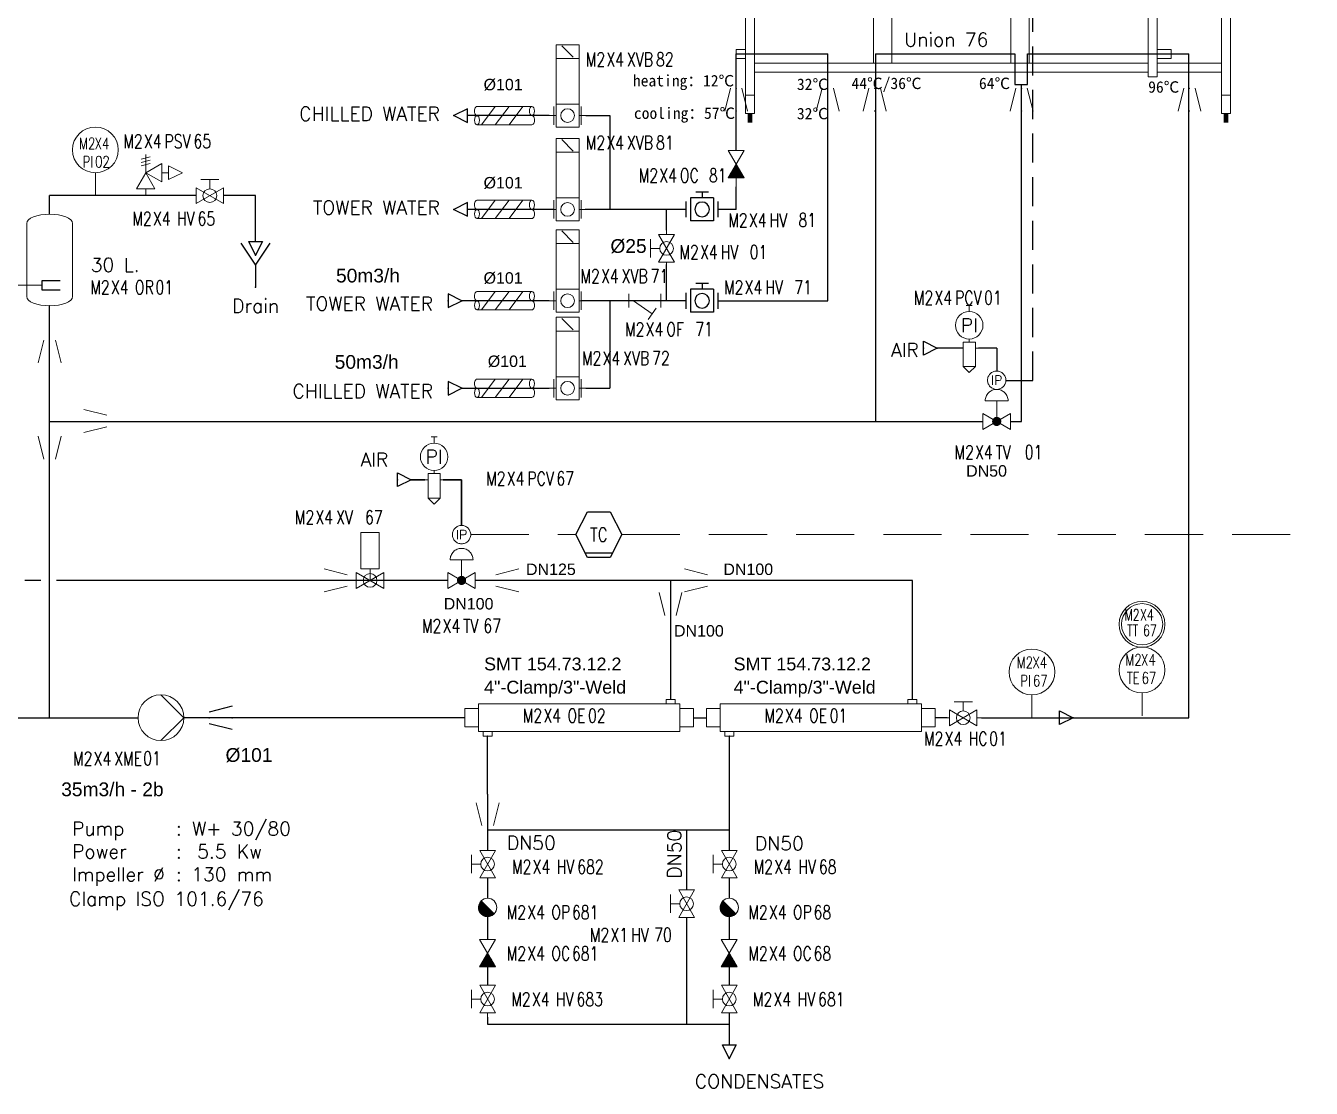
# Model space of a CAD drawing. Header units: inches. Extents: x 10149 to 11899, y 21917 to 23140.
# Drawn here: x 11034.2 to 11315.1, y 21917.2 to 22149.3 of the extents above; entities that cross this region are included whole.
import ezdxf
from ezdxf.enums import TextEntityAlignment as Align

# ---------------------------------------------------------------- set-up
doc = ezdxf.new("R2010")
doc.units = ezdxf.units.IN
doc.header["$MEASUREMENT"] = 0
for name, pattern in [('ACAD_ISO02W100', [15, 12, -3]), ('DASHED', [19.05, 12.7, -6.35]), ('DASHED2', [9.525, 6.35, -3.175])]:
    doc.linetypes.add(name, pattern=pattern)
for name, color, linetype, lineweight in [('11 Pipe Air Instrument', 3, 'Continuous', 30), ('31 Equipment', 7, 'Continuous', 9), ('32 Instruments Control Loop', 140, 'DASHED', 9), ('33 Instruments Labels', 7, 'Continuous', 9), ('40 TXT Data', 7, 'Continuous', 9), ('43 TXT English', 7, 'Continuous', 9), ('Other-material', 7, 'Continuous', 9)]:
    doc.layers.add(name, color=color, linetype=linetype, lineweight=lineweight)
for name, color, linetype in [('13 Pipe Water Hot', 161, 'Continuous'), ('14 Pipe Water Cold', 142, 'Continuous'), ('20 Pipe Steam Industrial', 231, 'Continuous'), ('60 TXT International', 7, 'Continuous'), ('DIAMETRE', 7, 'Continuous'), ('LIAISON INSTRUMENTATION', 140, 'DASHED2'), ('MATERIEL-DIVERS', 7, 'Continuous'), ('POMPES-PROCESS', 7, 'Continuous'), ('REPERES', 7, 'Continuous'), ('Steam pipe', 231, 'Continuous'), ('techn-data', 7, 'Continuous'), ('TEXTES', 7, 'Continuous'), ('TITRE', 7, 'Continuous'), ('TUYAUTERIE-AIR INSTRUMENT', 3, 'Continuous'), ('TUYAUTERIE-EAU', 5, 'Continuous'), ('TUYAUTERIE-PROCESS', 30, 'Continuous'), ('TUYAUTERIE-VAPEUR INDUSTRIELLE', 231, 'Continuous'), ('TXT_ENG', 7, 'Continuous'), ('TXT_FR', 7, 'Continuous'), ('VANNES', 7, 'Continuous')]:
    doc.layers.add(name, color=color, linetype=linetype)
doc.layers.get('REPERES').off()
doc.styles.add('ROMANS', font='ROMANS.SHX')
doc.styles.get("Standard").update_dxf_attribs({"font": 'arial.ttf'})

# ---------------------------------------------------------------- blocks, each defined once
blk = doc.blocks.new('FLE23-A')
at = {"color": 7}
for p, q in [((0, 1.5), (-3, 0)), ((-3, 0), (0, -1.5)), ((0, -1.5), (0, 1.5))]:
    blk.add_line(p, q, dxfattribs=at)
at = {"layer": 'MATERIEL-DIVERS', "color": 7, "extrusion": (-1, 0, 0)}
blk.add_point((-3, 0), dxfattribs=at)
at = {"layer": 'MATERIEL-DIVERS', "color": 2}
for p in [(-3, 0), (0, 0)]:
    blk.add_point(p, dxfattribs=at)
at = {"layer": 'MATERIEL-DIVERS', "color": 7, "extrusion": (1, 0, 0)}
blk.add_point((0, 0), dxfattribs=at)
blk = doc.blocks.new('CR')
at = {"color": 7}
for p, q in [((-2.5, 2.5), (2.5, 1.25)), ((2.5, 1.25), (2.5, 1.25)), ((2.5, -1.25), (-2.5, -2.5))]:
    blk.add_line(p, q, dxfattribs=at)
at = {"color": 7, "extrusion": (-1, 0, 0)}
blk.add_point((-2.5, 0), dxfattribs=at)
at = {"color": 7, "extrusion": (1, 0, 0)}
blk.add_point((2.5, 0), dxfattribs=at)
blk = doc.blocks.new('FLE23')
at = {"color": 7}
for p, q in [((0, -1.5), (0, 1.5)), ((0, 1.5), (3, 0)), ((3, 0), (0, -1.5))]:
    blk.add_line(p, q, dxfattribs=at)
at = {"layer": 'MATERIEL-DIVERS', "color": 2}
for p in [(0, 0), (3, 0)]:
    blk.add_point(p, dxfattribs=at)
at = {"layer": 'MATERIEL-DIVERS', "color": 7, "extrusion": (-1, 0, 0)}
blk.add_point((0, 0), dxfattribs=at)
at = {"layer": 'MATERIEL-DIVERS', "color": 7, "extrusion": (1, 0, 0)}
blk.add_point((3, 0), dxfattribs=at)
blk = doc.blocks.new('APV-FCE-GEN-REDCON-1')
at = {"layer": '31 Equipment', "color": 7}
for p, q in [((-2.5, 2.5), (2.5, 1.25)), ((2.5, 1.25), (2.5, 1.25)), ((2.5, -1.25), (-2.5, -2.5))]:
    blk.add_line(p, q, dxfattribs=at)
blk = doc.blocks.new('APV-INS-M-L-PI')
at = {"layer": '31 Equipment', "color": 7}
blk.add_line((0, -5), (0, -10), dxfattribs=at)
blk.add_circle((0, 0), 5, dxfattribs=at)
at = {"layer": '33 Instruments Labels', "style": 'ROMANS', "width": 0.8, "flags": 8}
blk.add_attdef('PI', text='', height=3, dxfattribs=at).set_placement((0, 0), align=Align.MIDDLE)
blk = doc.blocks.new('APV-HEX-TUB-11')
at = {"layer": '31 Equipment'}
for p, q in [((47, 3), (3, 3)), ((3, 3), (3, -3)), ((4, 3), (4, 4)), ((4, 4), (6, 4)), ((6, 4), (6, 3)), ((47, -3), (47, 3)), ((3, 2), (0, 2)), ((0, 2), (0, -2)), ((47, 2), (50, 2)), ((50, 2), (50, -2)), ((0, -2), (3, -2)), ((50, -2), (47, -2)), ((3, -3), (47, -3)), ((44, -4), (44, -3)), ((46, -4), (44, -4)), ((46, -3), (46, -4))]:
    blk.add_line(p, q, dxfattribs=at)
at = {"layer": '31 Equipment', "ltscale": 38}
for p in [(5, 4), (0, 0), (50, 0), (45, -4)]:
    blk.add_point(p, dxfattribs=at)
blk = doc.blocks.new('APV-PMP-GEN-CENTR-1')
at = {"layer": '31 Equipment', "ltscale": 38}
for p, q in [((5, 0), (0, 5)), ((-5, 0), (-7, 0)), ((5, 0), (0, -5)), ((5, 0), (7, 0))]:
    blk.add_line(p, q, dxfattribs=at)
blk.add_circle((0, 0), 5, dxfattribs=at)
blk = doc.blocks.new('APV-INS-F-PLC-TC')
at = {"layer": '31 Equipment', "lineweight": -3}
for p, q in [((-5, 0), (-2.5, 5)), ((-2.5, 5), (2.5, 5)), ((2.5, 5), (5, 0)), ((-2.5, -5), (-5, 0)), ((5, 0), (2.5, -5)), ((-3, -4), (3, -4)), ((2.5, -5), (-2.5, -5))]:
    blk.add_line(p, q, dxfattribs=at)
at = {"layer": '33 Instruments Labels', "style": 'ROMANS', "width": 0.8}
blk.add_text('TC', height=3, dxfattribs=at).set_placement((0, 0), align=Align.MIDDLE)
blk = doc.blocks.new('APV-PNE-GEN-PRESREGL-1')
at = {"layer": '31 Equipment', "color": 7}
for p, q in [((-0.67, 9.33), (0.67, 9.33)), ((0, 8), (0, 9.33)), ((-1.33, 0), (-2, 0)), ((-1.33, -4), (-1.33, 1.33)), ((-1.33, 1.33), (1.33, 1.33)), ((1.33, 1.33), (1.33, -4)), ((1.33, 0), (2, 0)), ((-1.33, -4), (0, -5.33)), ((1.33, -4), (-1.33, -4)), ((0, -5.33), (1.33, -4))]:
    blk.add_line(p, q, dxfattribs=at)
at = {"layer": '31 Equipment'}
blk.add_line((0, 2), (0, 1.33), dxfattribs=at)
blk.add_circle((0, 5), 3, dxfattribs=at)
at = {"layer": '31 Equipment', "style": 'ROMANS'}
blk.add_text('PI', height=3, dxfattribs=at).set_placement((0, 5), align=Align.MIDDLE)
blk = doc.blocks.new('APV-VLV-IPCNV-GEN-1')
at = {"layer": '31 Equipment', "linetype": 'ACAD_ISO02W100', "ltscale": 38}
blk.add_circle((0, 0), 2, dxfattribs=at)
at = {"layer": '31 Equipment', "style": 'ROMANS'}
blk.add_text('IP', height=2, dxfattribs=at).set_placement((0, 0), align=Align.MIDDLE)
blk = doc.blocks.new('APV-VLV-MODUL-2WAY-1')
at = {"layer": '31 Equipment', "linetype": 'ACAD_ISO02W100', "ltscale": 38}
for p, q in [((2.5, 4.5), (-2.5, 4.5)), ((0, 1), (0, 4.5))]:
    blk.add_line(p, q, dxfattribs=at)
at = {"layer": '31 Equipment', "ltscale": 38}
for p, q in [((-3, 0), (-4, 0)), ((3, 0), (4, 0))]:
    blk.add_line(p, q, dxfattribs=at)
at = {"layer": '31 Equipment'}
for p, q in [((-3, 1.734), (-3, -1.734)), ((-3, -1.734), (3, 1.734)), ((3, -1.734), (-3, 1.734)), ((3, 1.734), (3, -1.734))]:
    blk.add_line(p, q, dxfattribs=at)
at = {"layer": '31 Equipment', "const_width": 1}
blk.add_lwpolyline([(-0.5, 0, 1), (0.5, 0, 1)], format="xyb", close=True, dxfattribs=at)
at = {"layer": '31 Equipment', "linetype": 'ACAD_ISO02W100', "ltscale": 38}
blk.add_arc((0, 4.5), 2.5, 0, 180, dxfattribs=at)
blk = doc.blocks.new('APV-TNK-GEN-1')
at = {"layer": '31 Equipment'}
for p, q in [((-5, 18), (-5, 2)), ((5, 2), (5, 18))]:
    blk.add_line(p, q, dxfattribs=at)
for centre, major_axis in [((0, 18), (-5, 0)), ((0, 2), (5, 0))]:
    blk.add_ellipse(centre, major_axis=major_axis, ratio=0.4, start_param=3.141593, end_param=6.283185, dxfattribs=at)
at = {"layer": '31 Equipment', "ltscale": 38}
blk.add_point((0, 0), dxfattribs=at)
blk = doc.blocks.new('NBF_ARROW-4TEXTS')
at = {"layer": '40 TXT Data', "color": 5, "style": 'ROMANS'}
blk.add_attdef('CAPACITY', text='', height=2.5, dxfattribs=at).set_placement((-5, 4), align=Align.BOTTOM_RIGHT)
blk.add_attdef('PID-NO/TAG', text='', height=2.5, dxfattribs=at).set_placement((-5, -7), align=Align.TOP_RIGHT)
at = {"layer": '43 TXT English', "style": 'ROMANS'}
blk.add_attdef('TEXT-ENG', text='', height=3, dxfattribs=at).set_placement((-5, -1), align=Align.BOTTOM_RIGHT)
at = {"layer": '60 TXT International', "style": 'ROMANS'}
blk.add_attdef('TEXT-RUS', text='', height=3, dxfattribs=at).set_placement((-5, -2), align=Align.TOP_RIGHT)
blk = doc.blocks.new('APV-FCE-GEN-STMTRAP-1')
at = {"layer": '31 Equipment'}
h = blk.add_hatch(dxfattribs=at)
h.set_pattern_fill('ANSI31', color=256, scale=0.01, style=0)
h.set_pattern_definition([(45, (-4, 0), (-0.02245064, 0.02245064), [])])
h.paths.add_polyline_path([(1.41, 1.42), (-1.42, -1.41, 1.002832)])
at = {"layer": '31 Equipment', "linetype": 'ACAD_ISO02W100', "ltscale": 38}
for p, q in [((-2, 0), (-4, 0)), ((2, 0), (4, 0))]:
    blk.add_line(p, q, dxfattribs=at)
at = {"layer": '31 Equipment', "color": 7}
blk.add_line((1.41, 1.42), (-1.42, -1.41), dxfattribs=at)
for start, end in [(45.2431, 224.7569), (224.8381, 45.1623)]:
    blk.add_arc((0, 0), 2, start, end, dxfattribs=at)
blk = doc.blocks.new('APV-FCE-NRV-GEN-1')
at = {"layer": '31 Equipment'}
h = blk.add_hatch(dxfattribs=at)
h.set_pattern_fill('ANSI31', color=256, scale=0.01, style=0)
h.set_pattern_definition([(45, (0, 0), (-0.02245064, 0.02245064), [])])
h.paths.add_polyline_path([(3, 1.75), (3, -1.75), (0, 0)])
at = {"layer": '31 Equipment', "linetype": 'ACAD_ISO02W100', "ltscale": 38}
for p, q in [((-3, 0), (-5, 0)), ((0, 0), (-3, 1.75)), ((-3, 1.75), (-3, -1.75)), ((0, 0), (-3, -1.75)), ((0, 0), (3, 1.75)), ((0, 0), (3, -1.75)), ((3, 1.75), (3, -1.75)), ((3, 0), (5, 0))]:
    blk.add_line(p, q, dxfattribs=at)
blk = doc.blocks.new('APV-VLVM-BALL-KHV+MF-1')
at = {"layer": '31 Equipment'}
for p, q in [((-2, 3.5), (2, 3.5)), ((0, 1.5), (0, 3.5)), ((-3, 1.734), (-3, -1.734)), ((-3, -1.734), (3, 1.734)), ((3, -1.734), (-3, 1.734)), ((3, 1.734), (3, -1.734))]:
    blk.add_line(p, q, dxfattribs=at)
at = {"layer": '31 Equipment', "ltscale": 38}
for p, q in [((-3, 0), (-4, 0)), ((3, 0), (4, 0))]:
    blk.add_line(p, q, dxfattribs=at)
at = {"layer": '31 Equipment'}
blk.add_circle((0, 0), 1.5, dxfattribs=at)
blk = doc.blocks.new('EGOUT')
at = {"color": 7}
for p, q in [((-3.2, 9.61), (0, 4.81)), ((0, 4.81), (3.2, 9.61)), ((0, 4.81), (0, 0))]:
    blk.add_line(p, q, dxfattribs=at)
at = {"color": 7, "extrusion": (0, -1, 0)}
blk.add_point((0, 0), dxfattribs=at)
at = {"layer": 'POMPES-PROCESS', "style": 'ROMANS'}
blk.add_attdef('EGOUT', text='', height=3, dxfattribs=at).set_placement((0, -4), align=Align.MIDDLE)
blk = doc.blocks.new('APV-FCE-RELV-SI2-1')
at = {"layer": '31 Equipment'}
for p, q in [((1, 3.5), (-1, 3)), ((0, 0), (0, 4)), ((1, 2.75), (-1, 2.25)), ((1, 2), (-1, 1.5))]:
    blk.add_line(p, q, dxfattribs=at)
at = {"layer": '31 Equipment', "color": 7}
for p, q in [((0, 0), (-2, -3.5)), ((3.5, 2), (0, 0)), ((0, 0), (3.5, -2)), ((2, -3.5), (0, 0)), ((3.5, -2), (3.5, 2)), ((3.5, 0), (5, 0)), ((5, -1.5), (5, 1.5)), ((5, 1.5), (8, 0)), ((8, 0), (5, -1.5)), ((-2, -3.5), (2, -3.5)), ((0, -3.5), (0, -5))]:
    blk.add_line(p, q, dxfattribs=at)
blk = doc.blocks.new('APV-VLV-BALL-KHV+MF-3')
at = {"layer": '31 Equipment', "ltscale": 38}
for p, q in [((-3, 0), (-4, 0)), ((0, 0), (0, 2.5)), ((3, 0), (4, 0))]:
    blk.add_line(p, q, dxfattribs=at)
at = {"layer": '31 Equipment'}
for p, q in [((-3, 1.734), (-3, -1.734)), ((-3, -1.734), (3, 1.734)), ((3, -1.734), (-3, 1.734)), ((3, 1.734), (3, -1.734))]:
    blk.add_line(p, q, dxfattribs=at)
at = {"layer": '31 Equipment', "ltscale": 38}
blk.add_lwpolyline([(-2, 2.5), (2, 2.5), (2, 10.5), (-2, 10.5)], close=True, dxfattribs=at)
at = {"layer": '31 Equipment'}
blk.add_circle((0, 0), 1.5, dxfattribs=at)
blk = doc.blocks.new('REPNORM1')
at = {"layer": 'TEXTES', "style": 'ROMANS', "width": 0.75}
for tag, p in [('ZONE', (-9.75, -1.25)), ('SOUSZONE', (-5.25, -1.25)), ('ELEMENT', (-0.75, -1.25)), ('NUM', (5.59, -1.22))]:
    blk.add_attdef(tag, p, '', height=3, dxfattribs=at)
blk = doc.blocks.new('APV-INS-M-L-TE')
at = {"layer": '31 Equipment', "color": 7}
blk.add_line((0, -5), (0, -10), dxfattribs=at)
blk.add_circle((0, 0), 5, dxfattribs=at)
at = {"layer": '33 Instruments Labels', "style": 'ROMANS', "width": 0.8, "flags": 8}
blk.add_attdef('TE', text='', height=3, dxfattribs=at).set_placement((0, 0), align=Align.MIDDLE)
blk = doc.blocks.new('APV-INS-F-L-TT')
at = {"layer": '31 Equipment'}
for radius in [5, 4.5]:
    blk.add_circle((0, 0), radius, dxfattribs=at)
blk = doc.blocks.new('REPINS')
at = {"layer": 'TEXTES', "style": 'ROMANS', "width": 0.75}
for tag, p in [('ZONE', (-3.3, 1)), ('SOUSZONE', (0.1, 1)), ('NUM', (0.2, -3))]:
    blk.add_attdef(tag, p, '', height=2.5, dxfattribs=at)
blk.add_attdef('ELEMENT', text='', height=2.5, dxfattribs=at).set_placement((-0.2, -3), align=Align.RIGHT)
blk = doc.blocks.new('REPINS2')
at = {"layer": 'TEXTES', "style": 'ROMANS', "width": 0.7}
for tag, p in [('ZONE', (-3.35, 0.8)), ('SOUSZONE', (0.05, 0.8)), ('NUM', (0.7, -2.6))]:
    blk.add_attdef(tag, p, '', height=2.5, dxfattribs=at)
blk.add_attdef('ELEMENT', text='', height=2.5, dxfattribs=at).set_placement((-1.56, -2.59), align=Align.CENTER)
blk = doc.blocks.new('REPNORM')
at = {"layer": 'TEXTES', "style": 'ROMANS', "width": 0.75}
for tag, p in [('ZONE', (-9.75, -1.25)), ('SOUSZONE', (-5.25, -1.25)), ('ELEMENT', (0, -1.25)), ('NUM', (4.5, -1.25))]:
    blk.add_attdef(tag, p, '', height=3, dxfattribs=at)
blk = doc.blocks.new('APV-INS-M-L-LE2')
at = {"layer": '31 Equipment', "color": 7}
blk.add_line((5, 0), (13, 0), dxfattribs=at)
at = {"layer": '31 Equipment', "lineweight": 25}
blk.add_lwpolyline([(17, 1), (13, 1), (13, 0), (13, -1), (17, -1)], dxfattribs=at)
at = {"layer": '31 Equipment', "color": 7}
blk.add_circle((0, 0), 5, dxfattribs=at)
at = {"layer": '33 Instruments Labels', "style": 'ROMANS', "width": 0.8}
blk.add_attdef('LE?', text='', height=3, dxfattribs=at).set_placement((0, 0), align=Align.MIDDLE)
blk = doc.blocks.new('TEXT-PUMP_caract_ANGLAIS')
at = {"layer": 'techn-data', "style": 'ROMANS'}
for s, p in [('Pump', (-22, 9)), ('Power', (-22, 4)), ('Kw', (14, 4)), ('Impeller %%C', (-22, -1)), ('mm', (14, -1))]:
    blk.add_text(s, height=3, dxfattribs=at).set_placement(p)
for p in [(2, 9), (2, 4), (2, -1)]:
    blk.add_text(':', height=3, dxfattribs=at).set_placement(p, align=Align.RIGHT)
blk.add_attdef('Type', (4.23, 9), '', height=3, dxfattribs=at)
for tag, p in [('Pui', (11.76, 4)), ('Dia', (11.76, -1))]:
    blk.add_attdef(tag, text='', height=3, dxfattribs=at).set_placement(p, align=Align.RIGHT)
blk = doc.blocks.new('APV-OTH-GEN-INSULATE-1')
at = {"layer": '31 Equipment'}
for p, q in [((6, 2), (-6, 2)), ((-5, -2), (-2, 2)), ((-2, -2), (1, 2)), ((1, -2), (4, 2)), ((-6, -2), (6, -2))]:
    blk.add_line(p, q, dxfattribs=at)
for centre, major_axis in [((-6, 1), (0, 1)), ((6, -1), (0, -1))]:
    blk.add_ellipse(centre, major_axis=major_axis, ratio=0.547943, start_param=0, end_param=3.141593, dxfattribs=at)
at = {"layer": '31 Equipment', "extrusion": (0, 0, -1)}
for centre, major_axis in [((-6, -1), (0, -1)), ((6, 1), (0, 1))]:
    blk.add_ellipse(centre, major_axis=major_axis, ratio=0.547943, dxfattribs=at)
blk = doc.blocks.new('APV-VLV-BFLY-SVS-3')
at = {"layer": '31 Equipment', "ltscale": 38}
for p, q in [((1.25, 15.25), (-1.25, 12.75)), ((-2.5, 0), (-4, 0)), ((2.5, 2.5), (-2.5, 2.5)), ((-2.5, 2.5), (-2.5, -2.5)), ((2.5, -2.5), (2.5, 2.5)), ((2.5, 0), (4, 0)), ((-2.5, -2.5), (2.5, -2.5))]:
    blk.add_line(p, q, dxfattribs=at)
at = {"layer": '31 Equipment'}
for p, q in [((-3, 2), (-3, -2)), ((3, -2), (3, 2))]:
    blk.add_line(p, q, dxfattribs=at)
at = {"layer": '31 Equipment', "ltscale": 38}
for points in [[(-2.5, 12.5), (2.5, 12.5), (2.5, 15.5), (-2.5, 15.5)], [(-2.5, 2.5), (2.5, 2.5), (2.5, 12.5), (-2.5, 12.5)]]:
    blk.add_lwpolyline(points, close=True, dxfattribs=at)
blk.add_circle((0, 0), 1.5, dxfattribs=at)
blk = doc.blocks.new('APV-FILT-GEN-Y-1')
at = {"layer": '31 Equipment'}
for p, q in [((-3.5, -1.5), (-3.5, 1.5)), ((-3.5, 0), (3.5, 0)), ((-2.5, 0), (1.6, -2.87)), ((3.5, 1.5), (3.5, -1.5)), ((2.46, -1.64), (0.74, -4.1))]:
    blk.add_line(p, q, dxfattribs=at)
blk = doc.blocks.new('VALVBUTT A BRIDES')
at = {"layer": 'VANNES'}
for p, q in [((-1.4, 3.77), (1.4, 3.77)), ((0, 3.77), (0, 2.5)), ((-3.5, -1.73), (-3.5, 1.74)), ((-2.5, 2.5), (-2.5, -2.5)), ((-2.5, 2.5), (2.5, 2.5)), ((2.5, 2.5), (2.5, -2.5)), ((3.5, -1.73), (3.5, 1.74)), ((-2.5, -2.5), (2.5, -2.5))]:
    blk.add_line(p, q, dxfattribs=at)
blk.add_circle((0, 0), 1.6, dxfattribs=at)
blk = doc.blocks.new('APV-HEX-PLAT-13')
at = {"layer": '31 Equipment'}
for p, q in [((-1, 2), (-1, 37)), ((-1, 37), (1, 37)), ((1, 2), (1, 37)), ((15, 10), (15, 37)), ((15, 37), (17, 37)), ((17, 10), (17, 37)), ((103, 2), (103, 37)), ((103, 37), (105, 37)), ((105, 2), (105, 37)), ((1, 36), (15, 36)), ((17, 36), (103, 36)), ((1, 32), (15, 32)), ((12, 29), (12, 31)), ((12, 31), (15, 31)), ((17, 32), (103, 32)), ((43, 13), (43, 32)), ((47, 13), (47, 32)), ((73, 13), (73, 32)), ((77, 13), (77, 32)), ((105, 31), (107, 31)), ((107, 29), (107, 31)), ((12, 29), (15, 29)), ((105, 29), (107, 29)), ((12, 16), (15, 16)), ((12, 14), (12, 16)), ((105, 16), (107, 16)), ((107, 14), (107, 16)), ((1, 13), (15, 13)), ((12, 14), (15, 14)), ((17, 13), (103, 13)), ((105, 14), (107, 14)), ((1, 11), (15, 11)), ((15, 10), (17, 10)), ((17, 11), (103, 11)), ((-1, 6), (1, 6)), ((103, 6), (105, 6)), ((-1, 2), (1, 2)), ((103, 2), (105, 2))]:
    blk.add_line(p, q, dxfattribs=at)
for points in [[(0.5, 2), (-0.5, 2), (0.5, 0), (-0.5, 0)], [(104.5, 2), (103.5, 2), (104.5, 0), (103.5, 0)]]:
    blk.add_trace(points, dxfattribs=at)

msp = doc.modelspace()

# ---------------------------------------------------------------- linework, layer by layer
at = {"layer": '11 Pipe Air Instrument'}
for p, q in [((11121.41, 22050.12), (11118.41, 22050.12)), ((11129.41, 22050.12), (11125.41, 22050.12)), ((11129.41, 22050.12), (11129.41, 22040.12))]:
    msp.add_line(p, q, dxfattribs=at)
at = {"layer": '13 Pipe Water Hot'}
for p, q in [((11219.82, 22143.12), (11250.27, 22143.12)), ((11219.82, 22143.12), (11219.82, 22062.84)), ((11253.05, 22143.12), (11288.32, 22143.12)), ((11288.32, 21998.12), (11288.32, 22143.12)), ((11219.82, 22136.72), (11219.82, 22062.84)), ((11039.41, 21998.12), (11039.41, 22088.12)), ((11039.42, 22062.84), (11219.82, 22062.84)), ((11219.82, 22062.84), (11243.33, 22062.84)), ((11249.33, 22062.84), (11251.77, 22062.84)), ((11022.75, 21998.12), (11058.73, 21998.12)), ((11130.11, 21998.12), (11068.73, 21998.12)), ((11180.11, 21998.12), (11182.9, 21998.12)), ((11235.52, 21998.12), (11232.9, 21998.12)), ((11243.02, 21998.12), (11288.32, 21998.12))]:
    msp.add_line(p, q, dxfattribs=at)
for points in [[(11250.27, 22143.12), (11250.27, 22143.12), (11250.27, 22136.42), (11253.05, 22136.42), (11253.05, 22143.12)], [(11251.77, 22062.84), (11251.77, 22136.42)]]:
    msp.add_lwpolyline(points, dxfattribs=at)
at = {"layer": '14 Pipe Water Cold'}
for p, q in [((11189.41, 22143.12), (11209.41, 22143.12)), ((11189.41, 22122.07), (11189.41, 22143.12)), ((11209.41, 22089.21), (11209.41, 22143.12)), ((11131.47, 22129.65), (11130.69, 22129.65)), ((11148.57, 22129.65), (11131.47, 22129.65)), ((11189.41, 22109.17), (11189.41, 22114.07)), ((11149.41, 22109.17), (11130.69, 22109.17)), ((11178.46, 22109.17), (11156.41, 22109.17)), ((11174.2, 22104.65), (11174.2, 22109.17)), ((11189.41, 22109.17), (11185.46, 22109.17)), ((11174.2, 22089.21), (11174.2, 22097.15)), ((11148.57, 22089.21), (11129.48, 22089.21)), ((11159.2, 22089.21), (11155.57, 22089.21)), ((11171.2, 22089.21), (11159.2, 22089.21)), ((11178.46, 22089.21), (11167.96, 22089.21)), ((11185.46, 22089.21), (11209.41, 22089.21)), ((11129.48, 22070.1), (11148.57, 22070.1)), ((11156.57, 22070.1), (11161.78, 22070.1))]:
    msp.add_line(p, q, dxfattribs=at)
for points in [[(11156.57, 22129.65), (11161.78, 22129.65), (11161.78, 22109.17)], [(11161.78, 22089.21), (11161.78, 22070.1)]]:
    msp.add_lwpolyline(points, dxfattribs=at)
at = {"layer": '20 Pipe Steam Industrial'}
for p, q in [((11037.46, 22028.12), (11033.96, 22028.12)), ((11125.41, 22028.12), (11040.91, 22028.12)), ((11126.39, 22028.12), (11112.41, 22028.12)), ((11139.41, 22028.12), (11132.39, 22028.12)), ((11227.9, 22028.12), (11133.41, 22028.12)), ((11175.11, 22002.12), (11175.11, 22028.12)), ((11227.9, 22002.12), (11227.9, 22028.12))]:
    msp.add_line(p, q, dxfattribs=at)
at = {"layer": '32 Instruments Control Loop'}
msp.add_line((11131.41, 22038.12), (11154.41, 22038.12), dxfattribs=at)
msp.add_lwpolyline([(11164.41, 22038.12), (11319.55, 22038.12), (11319.55, 22178.12), (11313.22, 22178.12)], dxfattribs=at)
at = {"layer": 'LIAISON INSTRUMENTATION'}
msp.add_lwpolyline([(11248.32, 22071.76), (11254.24, 22071.76), (11254.24, 22223.34), (11229.99, 22223.34), (11229.99, 22229.73)], dxfattribs=at)
at = {"layer": 'TUYAUTERIE-AIR INSTRUMENT'}
for p, q in [((11239, 22078.85), (11233.33, 22078.85)), ((11246.33, 22078.85), (11242.33, 22078.85)), ((11246.33, 22078.85), (11246.33, 22073.85))]:
    msp.add_line(p, q, dxfattribs=at)
at = {"layer": 'TUYAUTERIE-EAU'}
for p, q in [((11071.41, 22112.17), (11039.41, 22112.17)), ((11039.41, 22108.12), (11039.41, 22112.17)), ((11084.41, 22112.17), (11077.41, 22112.17)), ((11084.41, 22102.17), (11084.41, 22112.17))]:
    msp.add_line(p, q, dxfattribs=at)
at = {"layer": 'TUYAUTERIE-VAPEUR INDUSTRIELLE'}
for p, q in [((11135.11, 21981.41), (11135.11, 21994.12)), ((11187.9, 21994.12), (11187.9, 21969.14)), ((11135.11, 21981.41), (11135.11, 21969.14)), ((11187.9, 21973.54), (11135.11, 21973.54)), ((11178.58, 21973.54), (11178.58, 21960.49)), ((11135.11, 21963.14), (11135.11, 21958.67)), ((11187.9, 21963.14), (11187.9, 21958.67)), ((11135.11, 21954.67), (11135.11, 21949.67)), ((11178.58, 21954.49), (11178.58, 21931.2)), ((11187.9, 21954.67), (11187.9, 21949.67)), ((11135.11, 21943.67), (11135.11, 21939.67)), ((11187.9, 21943.67), (11187.9, 21939.67)), ((11187.9, 21933.67), (11187.9, 21926.67)), ((11135.11, 21932.67), (11135.11, 21931.2)), ((11135.11, 21931.2), (11187.9, 21931.2))]:
    msp.add_line(p, q, dxfattribs=at)

# ---------------------------------------------------------------- block references
at = {"layer": '14 Pipe Water Cold', "xscale": -1}
for p in [(11181.96, 22109.17), (11181.96, 22089.21)]:
    msp.add_blockref('VALVBUTT A BRIDES', p, dxfattribs=at)
at = {"layer": '31 Equipment', "xscale": -1}
for name, p in [('APV-HEX-PLAT-13', (11296.41, 22128.12)), ('APV-TNK-GEN-1', (11039.41, 22088.12)), ('APV-VLV-BALL-KHV+MF-3', (11109.41, 22028.12)), ('APV-HEX-TUB-11', (11180.11, 21998.12)), ('APV-HEX-TUB-11', (11232.9, 21998.12)), ('APV-VLVM-BALL-KHV+MF-1', (11239.02, 21998.12))]:
    msp.add_blockref(name, p, dxfattribs=at)
at = {"layer": '31 Equipment'}
for p, values in [((11129.69, 22128.65), {'TEXT-ENG': 'CHILLED WATER'}), ((11129.69, 22108.17), {'TEXT-ENG': 'TOWER WATER'}), ((11128.19, 22087.17), {'TEXT-ENG': 'TOWER WATER'}), ((11128.19, 22068.06), {'TEXT-ENG': 'CHILLED WATER'}), ((11118.41, 22053.12), {'TEXT-ENG': 'AIR'})]:
    msp.add_blockref('NBF_ARROW-4TEXTS', p, dxfattribs=at).add_auto_attribs(values)
for name, p in [('APV-OTH-GEN-INSULATE-1', (11138.78, 22129.65)), ('APV-INS-M-L-PI', (11049.41, 22122.17)), ('APV-FCE-RELV-SI2-1', (11060.41, 22117.17)), ('APV-OTH-GEN-INSULATE-1', (11138.78, 22109.17)), ('APV-OTH-GEN-INSULATE-1', (11138.78, 22089.21)), ('APV-PNE-GEN-PRESREGL-1', (11240.33, 22078.85)), ('APV-VLV-IPCNV-GEN-1', (11246.33, 22071.85)), ('APV-OTH-GEN-INSULATE-1', (11138.78, 22070.1)), ('APV-FCE-GEN-REDCON-1', (11049.42, 22062.94))]:
    msp.add_blockref(name, p, dxfattribs=at)
at = {"layer": '31 Equipment', "xscale": -1}
for name, p, rotation in [('APV-FCE-NRV-GEN-1', (11189.41, 22119.07), 90), ('APV-VLVM-BALL-KHV+MF-1', (11174.2, 22100.65), 90), ('APV-FCE-GEN-REDCON-1', (11039.42, 22078.12), 270), ('APV-INS-M-L-PI', (11254.02, 22008.12), 359.9999999999998), ('APV-PMP-GEN-CENTR-1', (11063.73, 21998.12), 180), ('APV-VLVM-BALL-KHV+MF-1', (11135.11, 21966.14), 90), ('APV-VLVM-BALL-KHV+MF-1', (11187.9, 21966.14), 90)]:
    msp.add_blockref(name, p, dxfattribs=dict(at, rotation=rotation))
at = {"layer": '31 Equipment'}
for name, p, rotation in [('APV-VLVM-BALL-KHV+MF-1', (11074.41, 22112.17), 0.0001520395044134), ('APV-FCE-GEN-REDCON-1', (11039.42, 22057.12), 270), ('APV-VLVM-BALL-KHV+MF-1', (11178.58, 21957.49), 90), ('APV-FCE-GEN-STMTRAP-1', (11135.11, 21956.67), 270), ('APV-FCE-GEN-STMTRAP-1', (11187.9, 21956.67), 270), ('APV-FCE-NRV-GEN-1', (11135.11, 21946.67), 270), ('APV-FCE-NRV-GEN-1', (11187.9, 21946.67), 270), ('APV-VLVM-BALL-KHV+MF-1', (11135.11, 21936.67), 90), ('APV-VLVM-BALL-KHV+MF-1', (11187.9, 21936.67), 90)]:
    msp.add_blockref(name, p, dxfattribs=dict(at, rotation=rotation))
at = {"layer": '33 Instruments Labels'}
msp.add_blockref('APV-INS-F-PLC-TC', (11159.41, 22038.12), dxfattribs=at)
at = {"layer": '33 Instruments Labels', "xscale": -1}
for name, p in [('APV-INS-F-L-TT', (11278.09, 22018.54)), ('APV-INS-M-L-TE', (11278.09, 22008.54))]:
    msp.add_blockref(name, p, dxfattribs=at)
at = {"layer": 'MATERIEL-DIVERS'}
for name, p in [('FLE23-A', (11130.69, 22129.65)), ('FLE23-A', (11130.69, 22109.17)), ('APV-INS-M-L-LE2', (11024.74, 22092.6)), ('APV-PNE-GEN-PRESREGL-1', (11123.41, 22050.12))]:
    msp.add_blockref(name, p, dxfattribs=at)
for name, p, rotation in [('FLE23', (11084.41, 22102.17), 270), ('FLE23-A', (11126.48, 22089.21), 180), ('FLE23-A', (11126.48, 22070.1), 180), ('FLE23', (11187.9, 21926.69), 270)]:
    msp.add_blockref(name, p, dxfattribs=dict(at, rotation=rotation))
msp.add_blockref('EGOUT', (11084.41, 22092.17), dxfattribs=at).add_auto_attribs({'EGOUT': 'Drain'})
at = {"layer": 'MATERIEL-DIVERS', "xscale": -1}
for name, p in [('CR', (11076.77, 21998.12)), ('FLE23-A', (11260.02, 21998.12))]:
    msp.add_blockref(name, p, dxfattribs=at)
at = {"layer": 'Other-material'}
for p, rotation in [((11189.41, 22133.14), 90.00000000000001), ((11209.41, 22133.14), 90.00000000000001), ((11219.66, 22133.14), 90.00000000000001), ((11251.76, 22133.14), 90.00000000000001), ((11288.44, 22133.14), 90.00000000000001), ((11139.42, 22028.12), 180)]:
    msp.add_blockref('CR', p, dxfattribs=dict(at, rotation=rotation))
at = {"layer": 'Other-material', "xscale": -1}
for p, rotation in [((11101.91, 22028.12), 180), ((11180.64, 22028.12), 180), ((11175.06, 22022.97), 90), ((11135.11, 21977.05), 90)]:
    msp.add_blockref('CR', p, dxfattribs=dict(at, rotation=rotation))
at = {"layer": 'REPERES'}
for name, p, values in [('REPNORM1', (11166.3, 22141.66), {'ZONE': 'M2', 'SOUSZONE': 'X4', 'ELEMENT': 'XVB', 'NUM': '82'}), ('REPINS', (11049.15, 22121.33), {'ZONE': 'M2  ', 'SOUSZONE': 'X4', 'ELEMENT': 'PI', 'NUM': '02'}), ('REPNORM1', (11065.25, 22123.78), {'ZONE': 'M2  ', 'SOUSZONE': 'X4', 'ELEMENT': 'PSV', 'NUM': '65'}), ('REPNORM1', (11166.3, 22123.48), {'ZONE': 'M2', 'SOUSZONE': 'X4', 'ELEMENT': 'XVB', 'NUM': '81'}), ('REPNORM1', (11177.86, 22116.32), {'ZONE': 'M2', 'SOUSZONE': 'X4', 'ELEMENT': 'OC', 'NUM': '81'}), ('REPNORM', (11067.23, 22106.9), {'ZONE': 'M2  ', 'SOUSZONE': 'X4', 'ELEMENT': 'HV', 'NUM': '65'}), ('REPNORM1', (11197.43, 22106.55), {'ZONE': 'M2', 'SOUSZONE': 'X4', 'ELEMENT': 'HV', 'NUM': '81'}), ('REPNORM1', (11186.76, 22099.57), {'ZONE': 'M2', 'SOUSZONE': 'X4', 'ELEMENT': 'HV', 'NUM': '01'}), ('REPNORM', (11058.04, 22091.9), {'ZONE': 'M2  ', 'SOUSZONE': 'X4', 'ELEMENT': 'OR', 'NUM': '01'}), ('REPNORM1', (11165.13, 22094.34), {'ZONE': 'M2', 'SOUSZONE': 'X4', 'ELEMENT': 'XVB', 'NUM': '71'}), ('REPNORM1', (11196.51, 22091.87), {'ZONE': 'M2', 'SOUSZONE': 'X4', 'ELEMENT': 'HV', 'NUM': '71'}), ('REPNORM1', (11237.98, 22089.6), {'ZONE': 'M2', 'SOUSZONE': 'X4', 'ELEMENT': 'PCV', 'NUM': '01'}), ('REPNORM1', (11174.88, 22082.72), {'ZONE': 'M2', 'SOUSZONE': 'X4', 'ELEMENT': 'OF', 'NUM': '71'}), ('REPNORM1', (11165.46, 22076.41), {'ZONE': 'M2', 'SOUSZONE': 'X4', 'ELEMENT': 'XVB', 'NUM': '72'}), ('REPNORM1', (11246.85, 22055.85), {'ZONE': 'M2', 'SOUSZONE': 'X4', 'ELEMENT': 'TV', 'NUM': '01'}), ('REPNORM1', (11144.54, 22050.11), {'ZONE': 'M2  ', 'SOUSZONE': 'X4', 'ELEMENT': 'PCV', 'NUM': '67'}), ('REPNORM1', (11102.73, 22041.64), {'ZONE': 'M2  ', 'SOUSZONE': 'X4', 'ELEMENT': 'XV', 'NUM': '67'}), ('REPINS2', (11277.6, 22018.54), {'ZONE': 'M2  ', 'SOUSZONE': 'X4', 'NUM': '67', 'ELEMENT': 'TT'}), ('REPINS', (11277.77, 22008.54), {'ZONE': 'M2  ', 'SOUSZONE': 'X4', 'ELEMENT': 'TE', 'NUM': '67'}), ('REPINS', (11254.03, 22007.94), {'ZONE': 'M2  ', 'SOUSZONE': 'X4', 'ELEMENT': 'PI', 'NUM': '67'}), ('REPNORM', (11152.53, 21998.32), {'ZONE': 'M2  ', 'SOUSZONE': 'X4', 'ELEMENT': 'OE', 'NUM': '02'}), ('REPNORM', (11205.32, 21998.32), {'ZONE': 'M2  ', 'SOUSZONE': 'X4', 'ELEMENT': 'OE', 'NUM': '01'}), ('REPNORM', (11240.19, 21993.3), {'ZONE': 'M2  ', 'SOUSZONE': 'X4', 'ELEMENT': 'HC', 'NUM': '01'}), ('REPNORM1', (11054.27, 21988.95), {'ZONE': 'M2  ', 'SOUSZONE': 'X4', 'ELEMENT': 'XME', 'NUM': '01'}), ('REPNORM', (11150.18, 21965.3), {'ZONE': 'M2  ', 'SOUSZONE': 'X4', 'ELEMENT': 'HV', 'NUM': '682'}), ('REPNORM', (11202.97, 21965.3), {'ZONE': 'M2  ', 'SOUSZONE': 'X4', 'ELEMENT': 'HV', 'NUM': '68'}), ('REPNORM', (11149.02, 21955.37), {'ZONE': 'M2  ', 'SOUSZONE': 'X4', 'ELEMENT': 'OP', 'NUM': '681'}), ('REPNORM', (11201.81, 21955.37), {'ZONE': 'M2  ', 'SOUSZONE': 'X4', 'ELEMENT': 'OP', 'NUM': '68'}), ('REPNORM', (11149.02, 21946.37), {'ZONE': 'M2  ', 'SOUSZONE': 'X4', 'ELEMENT': 'OC', 'NUM': '681'}), ('REPNORM', (11201.81, 21946.37), {'ZONE': 'M2  ', 'SOUSZONE': 'X4', 'ELEMENT': 'OC', 'NUM': '68'}), ('REPNORM', (11150.02, 21936.37), {'ZONE': 'M2  ', 'SOUSZONE': 'X4', 'ELEMENT': 'HV', 'NUM': '683'}), ('REPNORM', (11202.81, 21936.37), {'ZONE': 'M2  ', 'SOUSZONE': 'X4', 'ELEMENT': 'HV', 'NUM': '681'})]:
    msp.add_blockref(name, p, dxfattribs=at).add_auto_attribs(values)
ref = msp.add_blockref('REPNORM1', (11130.51, 22017.93), dxfattribs=at)
ref.add_attrib('ZONE', 'M2  ', (11120.76, 22016.68), dxfattribs={"layer": 'TEXTES', "height": 3, "style": 'ROMANS', "width": 0.75})
ref.add_attrib('SOUSZONE', 'X4', (11125.26, 22016.68), dxfattribs={"layer": 'TEXTES', "height": 3, "style": 'ROMANS', "width": 0.75})
ref.add_attrib('ELEMENT', 'TV', (11129.76, 22016.68), dxfattribs={"layer": 'TEXTES', "height": 3, "style": 'ROMANS', "width": 0.75})
ref.add_attrib('NUM', '67', (11134.19, 22016.7), dxfattribs={"layer": 'TEXTES', "height": 3, "style": 'ROMANS', "width": 0.75})
ref = msp.add_blockref('REPNORM1', (11167.19, 21950.43), dxfattribs=at)
ref.add_attrib('ZONE', 'M2  ', (11157.44, 21949.18), dxfattribs={"layer": 'TEXTES', "height": 3, "style": 'ROMANS', "width": 0.75})
ref.add_attrib('SOUSZONE', 'X1', (11161.94, 21949.18), dxfattribs={"layer": 'TEXTES', "height": 3, "style": 'ROMANS', "width": 0.75})
ref.add_attrib('ELEMENT', 'HV', (11166.45, 21949.18), dxfattribs={"layer": 'TEXTES', "height": 3, "style": 'ROMANS', "width": 0.75})
ref.add_attrib('NUM', '70', (11171.49, 21949.2), dxfattribs={"layer": 'TEXTES', "height": 3, "style": 'ROMANS', "width": 0.75})
at = {"layer": 'Steam pipe'}
msp.add_blockref('APV-FILT-GEN-Y-1', (11169.46, 22089.21), dxfattribs=at)
at = {"layer": 'TITRE'}
for p in [(11230.33, 22078.85), (11115.41, 22050.12)]:
    msp.add_blockref('FLE23', p, dxfattribs=at)
at = {"layer": 'TUYAUTERIE-PROCESS'}
msp.add_blockref('TEXT-PUMP_caract_ANGLAIS', (11066.3, 21963.4), dxfattribs=at).add_auto_attribs({'Dia': '130', 'Pui': '5.5', 'Type': 'W+ 30/80'})
at = {"layer": 'VANNES', "xscale": -1, "rotation": 359.9999999999998}
for p in [(11152.57, 22129.65), (11152.57, 22109.17), (11152.57, 22089.21), (11152.57, 22070.1)]:
    msp.add_blockref('APV-VLV-BFLY-SVS-3', p, dxfattribs=at)
at = {"layer": 'VANNES', "xscale": -1}
for p in [(11246.33, 22062.85), (11129.41, 22028.12)]:
    msp.add_blockref('APV-VLV-MODUL-2WAY-1', p, dxfattribs=at)
at = {"layer": 'VANNES'}
msp.add_blockref('APV-VLV-IPCNV-GEN-1', (11129.41, 22038.12), dxfattribs=at)

# ---------------------------------------------------------------- texts
at = {"char_height": 2.8, "width": 40.5804, "attachment_point": 1}
for s, insert in [('SMT 154.73.12.2', (11134.33, 22011.26)), ('SMT 154.73.12.2', (11188.85, 22011.26)), ('4"-Clamp/3"-Weld', (11134.33, 22006.19)), ('4"-Clamp/3"-Weld', (11188.85, 22006.19))]:
    msp.add_mtext(s, dxfattribs=dict(at, insert=insert))
at = {"layer": '31 Equipment', "color": 1, "char_height": 2.5, "attachment_point": 3, "style": 'ROMANS'}
for s, insert, width in [('{\\fKaiTi|b0|i0|c134|p49;heating：\\fKaiTi|b0|i0|c0|p49;12\\fKaiTi|b0|i0|c134|p49;℃}', (11188.96, 22138.54), 28.4552), ('{\\fKaiTi|b0|i0|c134|p49;3\\fKaiTi|b0|i0|c0|p49;2\\fKaiTi|b0|i0|c134|p49;℃}', (11209.48, 22137.76), 9.1483), ('{\\fKaiTi|b0|i0|c134|p49;44℃/36℃}', (11229.91, 22137.96), 3.9988), ('{\\fKaiTi|b0|i0|c134|p49;64℃}', (11249.25, 22137.96), 28.4552), ('{\\fKaiTi|b0|i0|c134|p49;96℃}', (11286.22, 22137.17), 28.4552), ('{\\fKaiTi|b0|i0|c134|p49;cooling：57℃}', (11189.18, 22131.44), 28.4552), ('{\\fKaiTi|b0|i0|c134|p49;3\\fKaiTi|b0|i0|c0|p49;2\\fKaiTi|b0|i0|c134|p49;℃}', (11209.48, 22131.35), 9.1483)]:
    msp.add_mtext(s, dxfattribs=dict(at, insert=insert, width=width))
at = {"layer": '40 TXT Data', "char_height": 2.5, "width": 14.0814, "attachment_point": 1}
for s, insert in [('%%C101', (11134.22, 22137.69, 0.01)), ('%%C101', (11134.22, 22116.25, 0.01)), ('%%C101', (11134.22, 22095.44, 0.01)), ('%%C101', (11135.14, 22077.24, 0.01)), ('DN50', (11239.64, 22053.29, 0.01)), ('DN125', (11143.49, 22031.8)), ('DN100', (11186.61, 22031.8)), ('DN100', (11125.51, 22024.27, 0.01)), ('DN100', (11175.82, 22018.35))]:
    msp.add_mtext(s, dxfattribs=dict(at, insert=insert))
at = {"layer": 'DIAMETRE'}
for s, p in [('%%C25', (11161.93, 22099.67)), ('50m3/h ', (11101.98, 22093.21)), ('50m3/h ', (11101.69, 22074.35)), ('%%C101', (11077.84, 21988.48)), ('35m3/h - 2b', (11041.94, 21980.98))]:
    msp.add_text(s, height=3, dxfattribs=at).set_placement(p)
at = {"layer": 'MATERIEL-DIVERS', "style": 'ROMANS'}
msp.add_text('DN50', height=3, rotation=90, dxfattribs=at).set_placement((11177.42, 21962.99))
for p in [(11139.32, 21969.3), (11193.51, 21969.16)]:
    msp.add_text('DN50', height=3, dxfattribs=at).set_placement(p)
at = {"layer": 'TXT_ENG', "style": 'ROMANS'}
for s, p in [('AIR', (11226.27, 22078.44)), ('CONDENSATES', (11194.52, 21918.67))]:
    msp.add_text(s, height=3, dxfattribs=at).set_placement(p, align=Align.MIDDLE)
at = {"layer": 'TXT_FR', "style": 'ROMANS'}
for s, p in [('Union 76', (11226.13, 22144.76)), ('Clamp ISO 101.6/76', (11043.65, 21957.06))]:
    msp.add_text(s, height=3, dxfattribs=at).set_placement(p)
at = {"layer": 'TXT_FR', "insert": (11053.73, 22097.05), "char_height": 3, "width": 16.3294, "attachment_point": 5, "style": 'ROMANS'}
msp.add_mtext('30 L.', dxfattribs=at)

doc.saveas('drawing.dxf')
